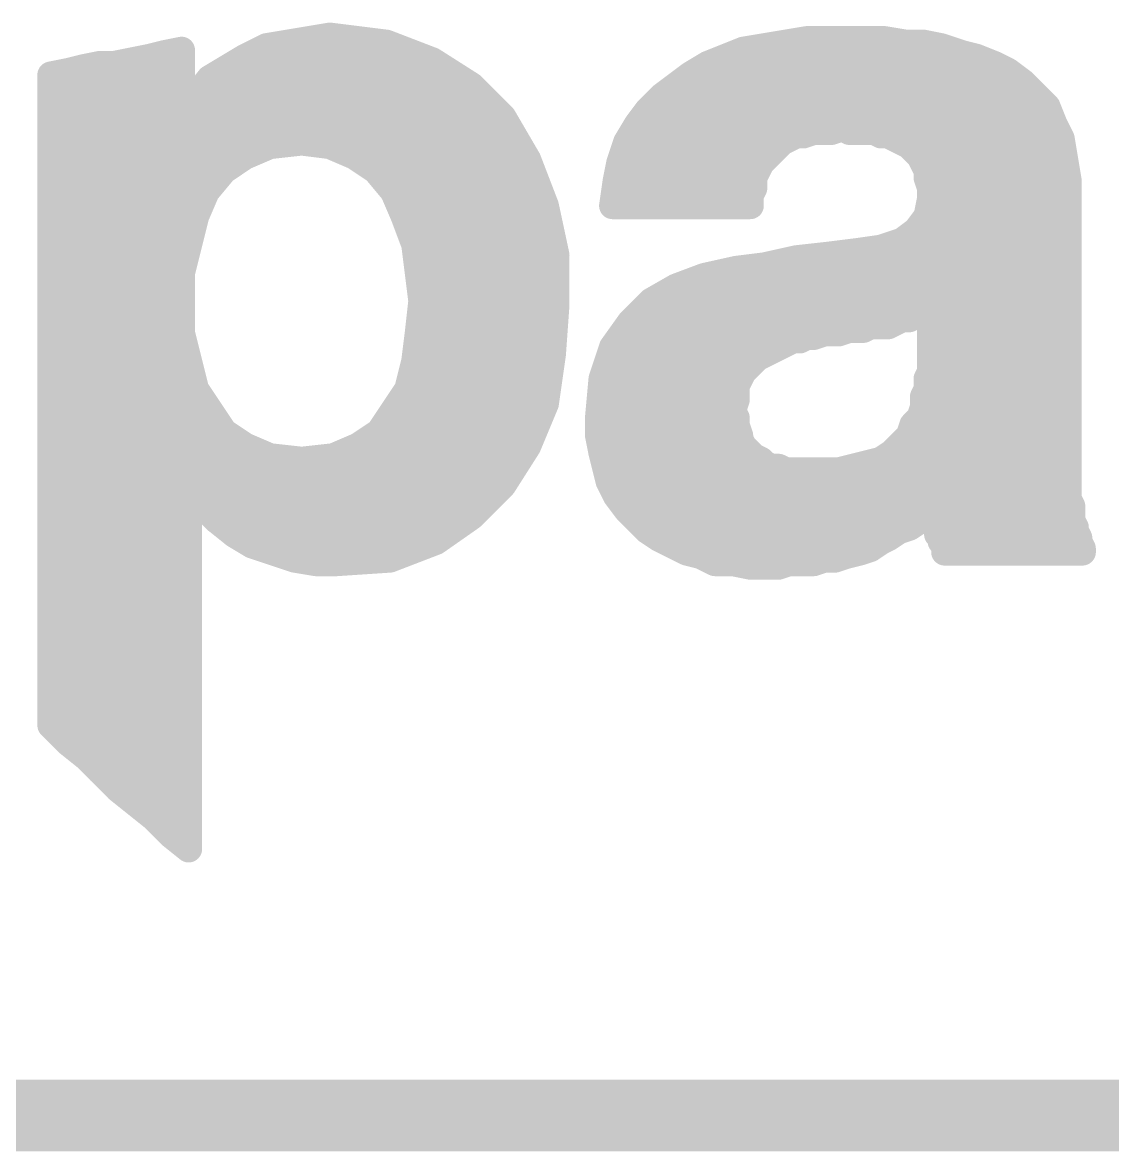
# Model space of a CAD drawing. Extents: x -38 to 69, y -31 to 38.
# Drawn here: x 6.462 to 9.547, y 20.726 to 23.92 of the extents above; entities that cross this region are included whole.
import ezdxf

# ---------------------------------------------------------------- set-up
doc = ezdxf.new("R2010")
doc.units = 0
doc.layers.add('20', color=53, linetype='CONTINUOUS')
doc.layers.add('21', color=41, linetype='CONTINUOUS')

msp = doc.modelspace()

# ---------------------------------------------------------------- linework, layer by layer
at = {"layer": '20', "const_width": 0.2032}
msp.add_lwpolyline([(1.905, 20.828), (18.415, 20.828)], dxfattribs=at)
at = {"layer": '21', "const_width": 0.0762}
for points in [[(7.092, 23.822), (7.152, 23.852)], [(7.152, 23.852), (7.212, 23.862)], [(7.212, 23.862), (7.272, 23.872)], [(7.272, 23.872), (7.332, 23.882)], [(7.332, 23.882), (7.492, 23.862)], [(7.492, 23.862), (7.622, 23.812)], [(8.502, 23.842), (8.562, 23.852)], [(8.562, 23.852), (8.622, 23.862)], [(8.622, 23.862), (8.682, 23.872)], [(8.682, 23.872), (8.902, 23.872)], [(8.902, 23.872), (8.962, 23.862)], [(8.962, 23.862), (9.012, 23.862)], [(9.012, 23.862), (9.062, 23.852)], [(9.062, 23.852), (9.122, 23.832)], [(6.772, 23.812), (6.822, 23.822)], [(6.822, 23.822), (6.862, 23.832)], [(6.862, 23.832), (6.912, 23.842)], [(6.912, 23.842), (6.912, 23.662)], [(7.042, 23.792), (7.092, 23.822)], [(7.1492, 23.8506), (7.5216, 23.8506)], [(8.402, 23.802), (8.452, 23.822)], [(8.452, 23.822), (8.502, 23.842)], [(8.5536, 23.8506), (9.0662, 23.8506)], [(9.122, 23.832), (9.162, 23.822)], [(9.162, 23.822), (9.212, 23.802)], [(6.592, 23.782), (6.632, 23.792)], [(6.632, 23.792), (6.682, 23.802)], [(6.682, 23.802), (6.722, 23.802)], [(6.722, 23.802), (6.772, 23.812)], [(6.992, 23.762), (7.042, 23.792)], [(7.622, 23.812), (7.732, 23.742)], [(8.352, 23.772), (8.402, 23.802)], [(9.212, 23.802), (9.252, 23.782)], [(6.542, 23.772), (6.592, 23.782)], [(6.542, 21.932), (6.542, 23.772)], [(6.554, 23.7744), (6.912, 23.7744)], [(6.952, 23.712), (6.992, 23.762)], [(7.0127, 23.7744), (7.6811, 23.7744)], [(8.312, 23.742), (8.352, 23.772)], [(8.356, 23.7744), (9.2621, 23.7744)], [(9.252, 23.782), (9.292, 23.752)], [(7.732, 23.742), (7.822, 23.652)], [(8.272, 23.712), (8.312, 23.742)], [(9.292, 23.752), (9.332, 23.712)], [(6.542, 23.6982), (6.912, 23.6982)], [(6.912, 23.662), (6.952, 23.712)], [(6.941, 23.6982), (7.7758, 23.6982)], [(8.232, 23.672), (8.272, 23.712)], [(8.2582, 23.6982), (9.3458, 23.6982)], [(9.332, 23.712), (9.362, 23.682)], [(8.202, 23.632), (8.232, 23.672)], [(9.362, 23.682), (9.382, 23.632)], [(7.822, 23.652), (7.892, 23.532)], [(8.172, 23.582), (8.202, 23.632)], [(9.382, 23.632), (9.402, 23.592)], [(6.542, 23.622), (7.8395, 23.622)], [(8.196, 23.622), (9.387, 23.622)], [(8.652, 23.602), (8.632, 23.592)], [(8.672, 23.602), (8.652, 23.602)], [(8.702, 23.612), (8.672, 23.602)], [(8.752, 23.612), (8.702, 23.612)], [(8.782, 23.622), (8.752, 23.612)], [(8.802, 23.612), (8.782, 23.622)], [(8.872, 23.612), (8.802, 23.612)], [(8.892, 23.602), (8.872, 23.612)], [(8.912, 23.602), (8.892, 23.602)], [(8.932, 23.592), (8.912, 23.602)], [(7.162, 23.572), (7.092, 23.542)], [(7.252, 23.582), (7.162, 23.572)], [(7.332, 23.572), (7.252, 23.582)], [(7.402, 23.542), (7.332, 23.572)], [(8.152, 23.522), (8.172, 23.582)], [(8.602, 23.572), (8.582, 23.552)], [(8.612, 23.582), (8.602, 23.572)], [(8.632, 23.592), (8.612, 23.582)], [(8.952, 23.582), (8.932, 23.592)], [(8.972, 23.572), (8.952, 23.582)], [(8.982, 23.562), (8.972, 23.572)], [(9.402, 23.592), (9.412, 23.532)], [(6.542, 23.5458), (7.1009, 23.5458)], [(7.092, 23.542), (7.032, 23.502)], [(7.3931, 23.5458), (7.884, 23.5458)], [(7.462, 23.502), (7.402, 23.542)], [(7.892, 23.532), (7.942, 23.402)], [(8.1599, 23.5458), (8.5758, 23.5458)], [(8.572, 23.542), (8.552, 23.522)], [(8.582, 23.552), (8.572, 23.542)], [(9.002, 23.542), (8.982, 23.562)], [(8.9982, 23.5458), (9.4097, 23.5458)], [(9.012, 23.522), (9.002, 23.542)], [(9.412, 23.532), (9.422, 23.472)], [(7.032, 23.502), (6.982, 23.442)], [(7.512, 23.442), (7.462, 23.502)], [(8.142, 23.472), (8.152, 23.522)], [(8.542, 23.502), (8.532, 23.482)], [(8.552, 23.522), (8.542, 23.502)], [(9.022, 23.502), (9.012, 23.522)], [(9.022, 23.482), (9.022, 23.502)], [(6.542, 23.4696), (7.005, 23.4696)], [(7.489, 23.4696), (7.916, 23.4696)], [(8.132, 23.402), (8.142, 23.472)], [(8.1417, 23.4696), (8.532, 23.4696)], [(8.532, 23.482), (8.532, 23.452)], [(9.032, 23.452), (9.022, 23.482)], [(9.0261, 23.4696), (9.422, 23.4696)], [(9.422, 23.472), (9.422, 22.572)], [(6.982, 23.442), (6.952, 23.372)], [(7.542, 23.372), (7.512, 23.442)], [(8.532, 23.452), (8.522, 23.432)], [(9.032, 23.422), (9.032, 23.452)], [(8.522, 23.432), (8.522, 23.402)], [(9.022, 23.372), (9.032, 23.422)], [(6.542, 23.3934), (6.9612, 23.3934)], [(6.952, 23.372), (6.932, 23.292)], [(7.5328, 23.3934), (7.9438, 23.3934)], [(7.572, 23.292), (7.542, 23.372)], [(7.942, 23.402), (7.972, 23.262)], [(8.522, 23.402), (8.132, 23.402)], [(8.992, 23.332), (9.022, 23.372)], [(9.0263, 23.3934), (9.422, 23.3934)], [(6.542, 23.3172), (6.9383, 23.3172)], [(7.5626, 23.3172), (7.9602, 23.3172)], [(8.952, 23.302), (8.992, 23.332)], [(8.9723, 23.3172), (9.422, 23.3172)], [(6.932, 23.292), (6.912, 23.212)], [(7.582, 23.212), (7.572, 23.292)], [(8.822, 23.272), (8.892, 23.282)], [(8.892, 23.282), (8.952, 23.302)], [(7.972, 23.262), (7.972, 23.122)], [(8.562, 23.232), (8.652, 23.252)], [(8.652, 23.252), (8.742, 23.262)], [(8.742, 23.262), (8.822, 23.272)], [(8.822, 23.272), (8.862, 23.062)], [(8.862, 23.062), (8.822, 23.272)], [(6.542, 23.241), (6.9192, 23.241)], [(7.5784, 23.241), (7.972, 23.241)], [(8.392, 23.202), (8.482, 23.222)], [(8.482, 23.222), (8.562, 23.232)], [(8.642, 23.022), (8.562, 23.232)], [(8.562, 23.232), (8.642, 23.022)], [(8.6025, 23.241), (8.8279, 23.241)], [(8.8279, 23.241), (9.422, 23.241)], [(6.912, 23.212), (6.912, 23.042)], [(7.592, 23.132), (7.582, 23.212)], [(8.312, 23.172), (8.392, 23.202)], [(6.542, 23.1648), (6.912, 23.1648)], [(7.5879, 23.1648), (7.972, 23.1648)], [(8.242, 23.132), (8.312, 23.172)], [(8.2994, 23.1648), (8.5876, 23.1648)], [(8.5876, 23.1648), (8.8424, 23.1648)], [(8.8424, 23.1648), (9.422, 23.1648)], [(7.582, 23.042), (7.592, 23.132)], [(7.592, 23.132), (7.972, 23.122)], [(7.972, 23.122), (7.592, 23.132)], [(7.972, 23.122), (7.962, 22.982)], [(8.182, 23.072), (8.242, 23.132)], [(9.032, 23.122), (9.012, 23.112)], [(9.032, 22.932), (9.032, 23.122)], [(6.542, 23.0886), (6.912, 23.0886)], [(7.5872, 23.0886), (7.9696, 23.0886)], [(8.1986, 23.0886), (8.6166, 23.0886)], [(8.6166, 23.0886), (8.8569, 23.0886)], [(8.8569, 23.0886), (8.9786, 23.0886)], [(8.982, 23.092), (8.972, 23.082)], [(9.002, 23.102), (8.982, 23.092)], [(9.012, 23.112), (9.002, 23.102)], [(9.032, 23.0886), (9.422, 23.0886)], [(8.132, 23.002), (8.182, 23.072)], [(8.862, 23.062), (8.842, 23.052)], [(8.912, 23.062), (8.862, 23.062)], [(8.932, 23.072), (8.912, 23.062)], [(8.952, 23.082), (8.932, 23.072)], [(8.972, 23.082), (8.952, 23.082)], [(6.912, 23.042), (6.932, 22.962)], [(7.572, 22.962), (7.582, 23.042)], [(8.642, 23.022), (8.622, 23.012)], [(8.662, 23.022), (8.642, 23.022)], [(8.682, 23.032), (8.662, 23.022)], [(8.702, 23.032), (8.682, 23.032)], [(8.732, 23.042), (8.702, 23.032)], [(8.772, 23.042), (8.732, 23.042)], [(8.802, 23.052), (8.772, 23.042)], [(8.842, 23.052), (8.802, 23.052)], [(6.542, 23.0124), (6.9194, 23.0124)], [(7.5783, 23.0124), (7.9642, 23.0124)], [(8.102, 22.912), (8.132, 23.002)], [(8.1394, 23.0124), (8.6228, 23.0124)], [(8.582, 22.992), (8.562, 22.982)], [(8.602, 23.002), (8.582, 22.992)], [(8.622, 23.012), (8.602, 23.002)], [(9.032, 23.0124), (9.422, 23.0124)], [(6.932, 22.962), (6.952, 22.882)], [(7.552, 22.882), (7.572, 22.962)], [(7.962, 22.982), (7.942, 22.842)], [(8.532, 22.962), (8.522, 22.952)], [(8.542, 22.972), (8.532, 22.962)], [(8.562, 22.982), (8.542, 22.972)], [(6.542, 22.9362), (6.9385, 22.9362)], [(7.5655, 22.9362), (7.9555, 22.9362)], [(8.1101, 22.9362), (8.5062, 22.9362)], [(8.502, 22.932), (8.492, 22.912)], [(8.522, 22.952), (8.502, 22.932)], [(9.022, 22.912), (9.032, 22.932)], [(9.032, 22.9362), (9.422, 22.9362)], [(8.092, 22.802), (8.102, 22.912)], [(8.492, 22.912), (8.482, 22.892)], [(9.022, 22.882), (9.022, 22.912)], [(6.952, 22.882), (6.992, 22.822)], [(7.512, 22.822), (7.552, 22.882)], [(7.892, 22.722), (7.552, 22.882)], [(7.552, 22.882), (7.892, 22.722)], [(8.482, 22.892), (8.482, 22.852)], [(9.012, 22.862), (9.022, 22.882)], [(9.012, 22.832), (9.012, 22.862)], [(6.542, 22.86), (6.9667, 22.86)], [(7.5373, 22.86), (7.5988, 22.86)], [(7.5988, 22.86), (7.9446, 22.86)], [(7.942, 22.842), (7.892, 22.722)], [(8.0973, 22.86), (8.482, 22.86)], [(8.482, 22.852), (8.472, 22.822)], [(9.002, 22.802), (9.012, 22.832)], [(9.012, 22.86), (9.422, 22.86)], [(6.992, 22.822), (7.032, 22.762)], [(7.472, 22.762), (7.512, 22.822)], [(8.092, 22.752), (8.092, 22.802)], [(8.472, 22.822), (8.482, 22.802)], [(8.482, 22.802), (8.482, 22.782)], [(8.982, 22.782), (9.002, 22.802)], [(6.542, 22.7838), (7.0175, 22.7838)], [(7.4865, 22.7838), (7.7607, 22.7838)], [(7.7607, 22.7838), (7.9178, 22.7838)], [(8.092, 22.7838), (8.482, 22.7838)], [(8.482, 22.782), (8.492, 22.752)], [(8.972, 22.752), (8.982, 22.782)], [(8.9838, 22.7838), (9.422, 22.7838)], [(7.032, 22.762), (7.092, 22.722)], [(7.412, 22.722), (7.472, 22.762)], [(8.102, 22.702), (8.092, 22.752)], [(8.492, 22.752), (8.492, 22.742)], [(8.492, 22.742), (8.502, 22.722)], [(8.952, 22.732), (8.972, 22.752)], [(6.542, 22.7076), (7.1256, 22.7076)], [(7.092, 22.722), (7.162, 22.692)], [(7.342, 22.692), (7.412, 22.722)], [(7.3784, 22.7076), (7.8828, 22.7076)], [(7.892, 22.722), (7.822, 22.612)], [(8.1009, 22.7076), (8.5164, 22.7076)], [(8.112, 22.662), (8.102, 22.702)], [(8.502, 22.722), (8.522, 22.702)], [(8.522, 22.702), (8.532, 22.692)], [(8.892, 22.682), (8.922, 22.702)], [(8.922, 22.702), (8.952, 22.732)], [(8.9276, 22.7076), (9.422, 22.7076)], [(7.162, 22.692), (7.252, 22.682)], [(7.252, 22.682), (7.342, 22.692)], [(8.532, 22.692), (8.552, 22.682)], [(8.552, 22.682), (8.562, 22.672)], [(8.562, 22.672), (8.582, 22.662)], [(8.812, 22.662), (8.852, 22.672)], [(8.852, 22.672), (8.892, 22.682)], [(8.122, 22.622), (8.112, 22.662)], [(8.582, 22.662), (8.602, 22.662)], [(8.602, 22.662), (8.622, 22.652)], [(8.622, 22.652), (8.772, 22.652)], [(8.772, 22.652), (8.812, 22.662)], [(6.542, 22.6314), (7.8343, 22.6314)], [(7.822, 22.612), (7.732, 22.522)], [(8.1197, 22.6314), (9.422, 22.6314)], [(8.142, 22.582), (8.122, 22.622)], [(6.972, 22.552), (6.932, 22.602)], [(6.932, 22.602), (6.932, 21.582)], [(8.172, 22.542), (8.142, 22.582)], [(6.542, 22.5552), (6.932, 22.5552)], [(6.9694, 22.5552), (7.7652, 22.5552)], [(7.012, 22.512), (6.972, 22.552)], [(8.1621, 22.5552), (9.0352, 22.5552)], [(8.202, 22.512), (8.172, 22.542)], [(9.022, 22.542), (9.002, 22.512)], [(9.042, 22.562), (9.022, 22.542)], [(9.042, 22.542), (9.042, 22.562)], [(9.042, 22.5552), (9.4304, 22.5552)], [(9.052, 22.532), (9.042, 22.542)], [(9.422, 22.572), (9.432, 22.552)], [(9.432, 22.552), (9.432, 22.512)], [(7.062, 22.472), (7.012, 22.512)], [(7.732, 22.522), (7.632, 22.452)], [(8.232, 22.482), (8.202, 22.512)], [(9.002, 22.512), (8.972, 22.492)], [(9.052, 22.472), (9.052, 22.532)], [(9.432, 22.512), (9.442, 22.492)], [(6.542, 22.479), (6.932, 22.479)], [(7.0533, 22.479), (7.6706, 22.479)], [(8.262, 22.462), (8.232, 22.482)], [(8.2365, 22.479), (8.9375, 22.479)], [(8.942, 22.482), (8.912, 22.462)], [(8.972, 22.492), (8.942, 22.482)], [(9.052, 22.479), (9.4435, 22.479)], [(9.442, 22.492), (9.442, 22.482)], [(9.442, 22.482), (9.452, 22.462)], [(7.112, 22.442), (7.062, 22.472)], [(7.632, 22.452), (7.502, 22.402)], [(8.302, 22.442), (8.262, 22.462)], [(8.892, 22.452), (8.862, 22.432)], [(8.912, 22.462), (8.892, 22.452)], [(9.062, 22.462), (9.052, 22.472)], [(9.062, 22.452), (9.062, 22.462)], [(9.072, 22.442), (9.062, 22.452)], [(9.452, 22.462), (9.452, 22.452)], [(9.452, 22.452), (9.462, 22.432)], [(7.172, 22.422), (7.112, 22.442)], [(7.232, 22.402), (7.172, 22.422)], [(8.342, 22.422), (8.302, 22.442)], [(8.382, 22.412), (8.342, 22.422)], [(8.832, 22.422), (8.792, 22.412)], [(8.862, 22.432), (8.832, 22.422)], [(9.072, 22.422), (9.072, 22.442)], [(9.462, 22.422), (9.072, 22.422)], [(9.462, 22.432), (9.462, 22.422)], [(6.542, 22.4028), (6.932, 22.4028)], [(7.2296, 22.4028), (7.5041, 22.4028)], [(7.292, 22.392), (7.232, 22.402)], [(7.352, 22.392), (7.292, 22.392)], [(7.502, 22.402), (7.352, 22.392)], [(8.422, 22.392), (8.382, 22.412)], [(8.4004, 22.4028), (8.7644, 22.4028)], [(8.472, 22.392), (8.422, 22.392)], [(8.522, 22.382), (8.472, 22.392)], [(8.602, 22.382), (8.522, 22.382)], [(8.632, 22.392), (8.602, 22.382)], [(8.702, 22.392), (8.632, 22.392)], [(8.732, 22.402), (8.702, 22.392)], [(8.762, 22.402), (8.732, 22.402)], [(8.792, 22.412), (8.762, 22.402)], [(6.542, 22.3266), (6.932, 22.3266)], [(6.542, 22.2504), (6.932, 22.2504)], [(6.542, 22.1742), (6.932, 22.1742)], [(6.542, 22.098), (6.932, 22.098)], [(6.542, 22.0218), (6.932, 22.0218)], [(6.542, 21.9456), (6.932, 21.9456)], [(6.592, 21.882), (6.542, 21.932)], [(6.642, 21.842), (6.592, 21.882)], [(6.6078, 21.8694), (6.932, 21.8694)], [(6.682, 21.802), (6.642, 21.842)], [(6.732, 21.752), (6.682, 21.802)], [(6.6908, 21.7932), (6.932, 21.7932)], [(6.782, 21.712), (6.732, 21.752)], [(6.7758, 21.717), (6.932, 21.717)], [(6.832, 21.672), (6.782, 21.712)], [(6.882, 21.622), (6.832, 21.672)], [(6.8632, 21.6408), (6.932, 21.6408)], [(6.932, 21.582), (6.882, 21.622)]]:
    msp.add_lwpolyline(points, dxfattribs=at)
at = {"layer": '21', "const_width": 0.0381}
for points in [[(7.1489, 23.8708, 1), (7.1551, 23.8332)], [(7.1605, 23.835, 1), (7.1435, 23.869)], [(7.2089, 23.8808, 1), (7.2151, 23.8432)], [(7.2151, 23.8432, 1), (7.2089, 23.8808)], [(7.2689, 23.8908, 1), (7.2751, 23.8532)], [(7.2751, 23.8532, 1), (7.2689, 23.8908)], [(7.3344, 23.9009, 1), (7.3296, 23.8631)], [(7.3351, 23.8632, 1), (7.3289, 23.9008)], [(7.4988, 23.8798, 1), (7.4852, 23.8442)], [(7.4896, 23.8431, 1), (7.4944, 23.8809)], [(8.5589, 23.8708, 1), (8.5651, 23.8332)], [(8.5651, 23.8332, 1), (8.5589, 23.8708)], [(8.6189, 23.8808, 1), (8.6251, 23.8432)], [(8.6251, 23.8432, 1), (8.6189, 23.8808)], [(8.682, 23.891, 1), (8.682, 23.8529)], [(8.6851, 23.8532, 1), (8.6789, 23.8908)], [(8.9051, 23.8908, 1), (8.8989, 23.8532)], [(8.902, 23.8529, 1), (8.902, 23.891)], [(8.962, 23.8811, 1), (8.962, 23.843)], [(8.9589, 23.8432, 1), (8.9651, 23.8808)], [(9.0157, 23.8807, 1), (9.0083, 23.8433)], [(9.012, 23.843, 1), (9.012, 23.8811)], [(9.068, 23.8701, 1), (9.056, 23.8339)], [(9.0583, 23.8333, 1), (9.0657, 23.8707)], [(6.8174, 23.8405, 1), (6.8266, 23.8035)], [(6.8257, 23.8033, 1), (6.8183, 23.8407)], [(6.8583, 23.8507, 1), (6.8657, 23.8133)], [(6.8666, 23.8135, 1), (6.8574, 23.8505)], [(6.931, 23.842, 1), (6.8929, 23.842)], [(6.9157, 23.8233, 1), (6.9083, 23.8607)], [(7.0835, 23.839, 1), (7.1005, 23.805)], [(7.1018, 23.8057, 1), (7.0822, 23.8383)], [(7.1492, 23.8697, 1), (7.1492, 23.8316)], [(7.5216, 23.8316, 1), (7.5216, 23.8697)], [(8.4449, 23.8397, 1), (8.4591, 23.8043)], [(8.4591, 23.8043, 1), (8.4449, 23.8397)], [(8.4989, 23.8608, 1), (8.5051, 23.8232)], [(8.5091, 23.8243, 1), (8.4949, 23.8597)], [(8.5536, 23.8697, 1), (8.5536, 23.8316)], [(9.0662, 23.8316, 1), (9.0662, 23.8697)], [(9.1266, 23.8505, 1), (9.1174, 23.8135)], [(9.116, 23.8139, 1), (9.128, 23.8501)], [(9.1691, 23.8397, 1), (9.1549, 23.8043)], [(9.1574, 23.8035, 1), (9.1666, 23.8405)], [(6.6283, 23.8107, 1), (6.6357, 23.7733)], [(6.6366, 23.7735, 1), (6.6274, 23.8105)], [(6.682, 23.821, 1), (6.682, 23.7829)], [(6.6857, 23.7833, 1), (6.6783, 23.8207)], [(6.7183, 23.8207, 1), (6.7257, 23.7833)], [(6.722, 23.7829, 1), (6.722, 23.821)], [(6.7683, 23.8307, 1), (6.7757, 23.7933)], [(6.7757, 23.7933, 1), (6.7683, 23.8307)], [(7.0322, 23.8083, 1), (7.0518, 23.7757)], [(7.0518, 23.7757, 1), (7.0322, 23.8083)], [(7.6322, 23.8281, 1), (7.6118, 23.7959)], [(7.6152, 23.7942, 1), (7.6288, 23.8298)], [(8.3949, 23.8197, 1), (8.4091, 23.7843)], [(8.4118, 23.7857, 1), (8.3922, 23.8183)], [(9.2205, 23.819, 1), (9.2035, 23.785)], [(9.2049, 23.7843, 1), (9.2191, 23.8197)], [(6.5611, 23.772, 1), (6.523, 23.772)], [(6.5383, 23.7907, 1), (6.5457, 23.7533)], [(6.554, 23.7934, 1), (6.554, 23.7553)], [(6.5874, 23.8005, 1), (6.5966, 23.7635)], [(6.5957, 23.7633, 1), (6.5883, 23.8007)], [(6.912, 23.7553, 1), (6.912, 23.7934)], [(6.9822, 23.7783, 1), (7.0018, 23.7457)], [(7.0069, 23.7501, 1), (6.9771, 23.7739)], [(7.0127, 23.7934, 1), (7.0127, 23.7553)], [(7.6811, 23.7553, 1), (7.6811, 23.7934)], [(8.3422, 23.7883, 1), (8.3618, 23.7557)], [(8.356, 23.7934, 1), (8.356, 23.7553)], [(8.3634, 23.7568, 1), (8.3406, 23.7872)], [(9.2634, 23.7972, 1), (9.2406, 23.7668)], [(9.2435, 23.765, 1), (9.2605, 23.799)], [(9.2621, 23.7553, 1), (9.2621, 23.7934)], [(7.7455, 23.7555, 1), (7.7185, 23.7285)], [(7.7218, 23.7259, 1), (7.7422, 23.7581)], [(8.3006, 23.7572, 1), (8.3234, 23.7268)], [(8.3234, 23.7268, 1), (8.3006, 23.7572)], [(9.3055, 23.7655, 1), (9.2785, 23.7385)], [(9.2806, 23.7368, 1), (9.3034, 23.7672)], [(6.542, 23.7172, 1), (6.542, 23.6791)], [(6.912, 23.6791, 1), (6.912, 23.7172)], [(6.941, 23.7172, 1), (6.941, 23.6791)], [(6.9371, 23.7239, 1), (6.9669, 23.7001)], [(6.9669, 23.7001, 1), (6.9371, 23.7239)], [(7.7758, 23.6791, 1), (7.7758, 23.7172)], [(8.2582, 23.7172, 1), (8.2582, 23.6791)], [(8.2606, 23.7272, 1), (8.2834, 23.6968)], [(8.2855, 23.6985, 1), (8.2585, 23.7255)], [(9.3455, 23.7255, 1), (9.3185, 23.6985)], [(9.3185, 23.6985, 1), (9.3455, 23.7255)], [(9.3458, 23.6791, 1), (9.3458, 23.7172)], [(8.2185, 23.6855, 1), (8.2455, 23.6585)], [(8.2472, 23.6606, 1), (8.2168, 23.6834)], [(9.3797, 23.6891, 1), (9.3443, 23.6749)], [(9.3485, 23.6685, 1), (9.3755, 23.6955)], [(6.8971, 23.6739, 1), (6.9269, 23.6501)], [(6.8929, 23.662, 1), (6.931, 23.662)], [(7.8385, 23.6616, 1), (7.8055, 23.6424)], [(7.8085, 23.6385, 1), (7.8355, 23.6655)], [(8.2183, 23.6222, 1), (8.1857, 23.6418)], [(9.399, 23.6405, 1), (9.365, 23.6235)], [(6.542, 23.641, 1), (6.542, 23.6029)], [(7.8395, 23.6029, 1), (7.8395, 23.641)], [(8.196, 23.641, 1), (8.196, 23.6029)], [(8.1868, 23.6434, 1), (8.2172, 23.6206)], [(8.652, 23.6211, 1), (8.652, 23.583)], [(8.6605, 23.585, 1), (8.6435, 23.619)], [(8.666, 23.6201, 1), (8.678, 23.5839)], [(8.672, 23.583, 1), (8.672, 23.6211)], [(8.702, 23.6311, 1), (8.702, 23.593)], [(8.708, 23.5939, 1), (8.696, 23.6301)], [(8.746, 23.6301, 1), (8.758, 23.5939)], [(8.752, 23.593, 1), (8.752, 23.6311)], [(8.7905, 23.639, 1), (8.7735, 23.605)], [(8.788, 23.6039, 1), (8.776, 23.6401)], [(8.802, 23.6311, 1), (8.802, 23.593)], [(8.7935, 23.595, 1), (8.8105, 23.629)], [(8.8805, 23.629, 1), (8.8635, 23.595)], [(8.872, 23.593, 1), (8.872, 23.6311)], [(8.892, 23.6211, 1), (8.892, 23.583)], [(8.8835, 23.585, 1), (8.9005, 23.619)], [(8.9205, 23.619, 1), (8.9035, 23.585)], [(8.912, 23.583, 1), (8.912, 23.6211)], [(9.3643, 23.6249, 1), (9.3997, 23.6391)], [(9.387, 23.6029, 1), (9.387, 23.641)], [(7.1599, 23.5909, 1), (7.1641, 23.5531)], [(7.1695, 23.5545, 1), (7.1545, 23.5895)], [(7.2544, 23.6009, 1), (7.2496, 23.5631)], [(7.2541, 23.5631, 1), (7.2499, 23.6009)], [(7.3395, 23.5895, 1), (7.3245, 23.5545)], [(7.3296, 23.5531, 1), (7.3344, 23.5909)], [(8.1557, 23.5918, 1), (8.1883, 23.5722)], [(8.1901, 23.576, 1), (8.1539, 23.588)], [(8.5885, 23.5855, 1), (8.6155, 23.5585)], [(8.6155, 23.5585, 1), (8.5885, 23.5855)], [(8.6035, 23.599, 1), (8.6205, 23.565)], [(8.6255, 23.5685, 1), (8.5985, 23.5955)], [(8.6235, 23.609, 1), (8.6405, 23.575)], [(8.6405, 23.575, 1), (8.6235, 23.609)], [(8.9405, 23.609, 1), (8.9235, 23.575)], [(8.9235, 23.575, 1), (8.9405, 23.609)], [(8.9605, 23.599, 1), (8.9435, 23.565)], [(8.9435, 23.565, 1), (8.9605, 23.599)], [(8.9855, 23.5855, 1), (8.9585, 23.5585)], [(8.9635, 23.555, 1), (8.9805, 23.589)], [(9.4208, 23.5951, 1), (9.3832, 23.5889)], [(9.385, 23.5835, 1), (9.419, 23.6005)], [(6.542, 23.5648, 1), (6.542, 23.5267)], [(7.0845, 23.5595, 1), (7.0995, 23.5245)], [(7.1026, 23.5261, 1), (7.0814, 23.5579)], [(7.1009, 23.5267, 1), (7.1009, 23.5648)], [(7.3931, 23.5648, 1), (7.3931, 23.5267)], [(7.4126, 23.5579, 1), (7.3914, 23.5261)], [(7.3945, 23.5245, 1), (7.4095, 23.5595)], [(7.9098, 23.5388, 1), (7.8742, 23.5252)], [(7.884, 23.5267, 1), (7.884, 23.5648)], [(8.1599, 23.5648, 1), (8.1599, 23.5267)], [(8.5585, 23.5555, 1), (8.5855, 23.5285)], [(8.5855, 23.5285, 1), (8.5585, 23.5555)], [(8.5685, 23.5655, 1), (8.5955, 23.5385)], [(8.5955, 23.5385, 1), (8.5685, 23.5655)], [(8.5758, 23.5267, 1), (8.5758, 23.5648)], [(8.9955, 23.5755, 1), (8.9685, 23.5485)], [(8.9685, 23.5485, 1), (8.9955, 23.5755)], [(8.9982, 23.5648, 1), (8.9982, 23.5267)], [(9.019, 23.5505, 1), (8.985, 23.5335)], [(8.9885, 23.5285, 1), (9.0155, 23.5555)], [(9.4308, 23.5351, 1), (9.3932, 23.5289)], [(9.4097, 23.5267, 1), (9.4097, 23.5648)], [(7.0466, 23.4898, 1), (7.0174, 23.5142)], [(7.4766, 23.5142, 1), (7.4474, 23.4898)], [(7.8755, 23.5224, 1), (7.9085, 23.5416)], [(8.1339, 23.528, 1), (8.1701, 23.516)], [(8.1707, 23.5183, 1), (8.1333, 23.5257)], [(8.559, 23.4935, 1), (8.525, 23.5105)], [(8.5385, 23.5355, 1), (8.5655, 23.5085)], [(8.569, 23.5135, 1), (8.535, 23.5305)], [(9.029, 23.5305, 1), (8.995, 23.5135)], [(8.995, 23.5135, 1), (9.029, 23.5305)], [(9.0411, 23.502, 1), (9.003, 23.502)], [(9.3932, 23.5289, 1), (9.4308, 23.5351)], [(6.542, 23.4886, 1), (6.542, 23.4505)], [(7.005, 23.4505, 1), (7.005, 23.4886)], [(7.0214, 23.5179, 1), (7.0426, 23.4861)], [(7.4514, 23.4861, 1), (7.4726, 23.5179)], [(7.489, 23.4886, 1), (7.489, 23.4505)], [(7.916, 23.4505, 1), (7.916, 23.4886)], [(8.1417, 23.4886, 1), (8.1417, 23.4505)], [(8.1609, 23.4693, 1), (8.1231, 23.4747)], [(8.5511, 23.482, 1), (8.513, 23.482)], [(8.515, 23.4905, 1), (8.549, 23.4735)], [(8.525, 23.5105, 1), (8.559, 23.4935)], [(8.532, 23.4505, 1), (8.532, 23.4886)], [(9.0401, 23.488, 1), (9.0039, 23.476)], [(9.005, 23.4935, 1), (9.039, 23.5105)], [(9.0261, 23.4886, 1), (9.0261, 23.4505)], [(9.4411, 23.472, 1), (9.403, 23.472)], [(9.422, 23.4505, 1), (9.422, 23.4886)], [(6.9995, 23.4345, 1), (6.9645, 23.4495)], [(7.5295, 23.4495, 1), (7.4945, 23.4345)], [(8.1233, 23.4757, 1), (8.1607, 23.4683)], [(8.549, 23.4435, 1), (8.515, 23.4605)], [(9.003, 23.482, 1), (9.0411, 23.482)], [(9.0511, 23.452, 1), (9.013, 23.452)], [(9.0139, 23.446, 1), (9.0501, 23.458)], [(9.4032, 23.4689, 1), (9.4408, 23.4751)], [(6.9674, 23.4542, 1), (6.9966, 23.4298)], [(7.4974, 23.4298, 1), (7.5266, 23.4542)], [(8.505, 23.4405, 1), (8.539, 23.4235)], [(8.5411, 23.432, 1), (8.503, 23.432)], [(8.513, 23.452, 1), (8.5511, 23.452)], [(9.0507, 23.4183, 1), (9.0133, 23.4257)], [(6.542, 23.4124, 1), (6.542, 23.3743)], [(6.9705, 23.3674, 1), (6.9335, 23.3766)], [(6.9612, 23.3743, 1), (6.9612, 23.4124)], [(7.5328, 23.4124, 1), (7.5328, 23.3743)], [(7.5598, 23.3787, 1), (7.5242, 23.3653)], [(7.9606, 23.406, 1), (7.9234, 23.398)], [(7.9242, 23.3952, 1), (7.9598, 23.4088)], [(7.9438, 23.3743, 1), (7.9438, 23.4124)], [(8.132, 23.4211, 1), (8.132, 23.383)], [(8.1131, 23.4047, 1), (8.1509, 23.3993)], [(8.503, 23.402, 1), (8.5411, 23.402)], [(8.522, 23.383, 1), (8.522, 23.4211)], [(9.0372, 23.3606, 1), (9.0068, 23.3834)], [(9.0263, 23.4124, 1), (9.0263, 23.3743)], [(9.013, 23.422, 1), (9.0511, 23.422)], [(9.422, 23.3743, 1), (9.422, 23.4124)], [(6.9345, 23.3795, 1), (6.9695, 23.3645)], [(7.5245, 23.3645, 1), (7.5595, 23.3795)], [(9.0033, 23.3757, 1), (9.0407, 23.3683)], [(6.542, 23.3362, 1), (6.542, 23.2981)], [(6.9383, 23.2981, 1), (6.9383, 23.3362)], [(7.5626, 23.3362, 1), (7.5626, 23.2981)], [(7.9602, 23.2981, 1), (7.9602, 23.3362)], [(8.9723, 23.3362, 1), (8.9723, 23.2981)], [(8.9768, 23.3434, 1), (9.0072, 23.3206)], [(9.0034, 23.3168, 1), (8.9806, 23.3472)], [(9.422, 23.2981, 1), (9.422, 23.3362)], [(6.9135, 23.2966, 1), (6.9505, 23.2874)], [(6.9505, 23.2874, 1), (6.9135, 23.2966)], [(7.5909, 23.2944, 1), (7.5531, 23.2896)], [(7.5542, 23.2853, 1), (7.5898, 23.2987)], [(8.886, 23.3001, 1), (8.898, 23.2639)], [(8.8947, 23.2631, 1), (8.8893, 23.3009)], [(8.9406, 23.3172, 1), (8.9634, 23.2868)], [(8.958, 23.2839, 1), (8.946, 23.3201)], [(7.9911, 23.262, 1), (7.953, 23.262)], [(7.9534, 23.258, 1), (7.9906, 23.266)], [(8.6499, 23.2709, 1), (8.6541, 23.2331)], [(8.6561, 23.2334, 1), (8.6479, 23.2706)], [(8.7396, 23.2809, 1), (8.7444, 23.2431)], [(8.7441, 23.2431, 1), (8.7399, 23.2809)], [(8.8407, 23.2756, 1), (8.8033, 23.2684)], [(8.8407, 23.2756, 1), (8.8033, 23.2684)], [(8.8193, 23.2909, 1), (8.8247, 23.2531)], [(8.8244, 23.2531, 1), (8.8196, 23.2909)], [(6.542, 23.26, 1), (6.542, 23.2219)], [(6.9192, 23.2219, 1), (6.9192, 23.26)], [(7.5784, 23.26, 1), (7.5784, 23.2219)], [(7.972, 23.2219, 1), (7.972, 23.26)], [(8.4796, 23.2409, 1), (8.4844, 23.2031)], [(8.4861, 23.2034, 1), (8.4779, 23.2406)], [(8.5798, 23.2388, 1), (8.5442, 23.2252)], [(8.5798, 23.2388, 1), (8.5442, 23.2252)], [(8.5579, 23.2506, 1), (8.5661, 23.2134)], [(8.5644, 23.2131, 1), (8.5596, 23.2509)], [(8.6025, 23.26, 1), (8.6025, 23.2219)], [(8.8279, 23.26, 1), (8.8279, 23.2219)], [(8.8279, 23.2219, 1), (8.8279, 23.26)], [(9.422, 23.2219, 1), (9.422, 23.26)], [(6.931, 23.212, 1), (6.8929, 23.212)], [(6.8935, 23.2166, 1), (6.9305, 23.2074)], [(7.6009, 23.2144, 1), (7.5631, 23.2096)], [(7.5631, 23.2096, 1), (7.6009, 23.2144)], [(8.3879, 23.2206, 1), (8.3961, 23.1834)], [(8.3987, 23.1842, 1), (8.3853, 23.2198)], [(6.542, 23.1838, 1), (6.542, 23.1457)], [(6.912, 23.1457, 1), (6.912, 23.1838)], [(7.5879, 23.1838, 1), (7.5879, 23.1457)], [(7.972, 23.1457, 1), (7.972, 23.1838)], [(8.2994, 23.1838, 1), (8.2994, 23.1457)], [(8.3053, 23.1898, 1), (8.3187, 23.1542)], [(8.3215, 23.1555, 1), (8.3025, 23.1885)], [(8.5876, 23.1838, 1), (8.5876, 23.1457)], [(8.5876, 23.1457, 1), (8.5876, 23.1838)], [(8.8424, 23.1838, 1), (8.8424, 23.1457)], [(8.8424, 23.1457, 1), (8.8424, 23.1838)], [(9.422, 23.1457, 1), (9.422, 23.1838)], [(7.5925, 23.151, 1), (7.5915, 23.113)], [(7.5925, 23.151, 1), (7.5915, 23.113)], [(7.6109, 23.1299, 1), (7.5731, 23.1341)], [(7.991, 23.1206, 1), (7.953, 23.1234)], [(7.9715, 23.103, 1), (7.9725, 23.141)], [(7.9715, 23.103, 1), (7.9725, 23.141)], [(8.2325, 23.1485, 1), (8.2515, 23.1155)], [(8.2555, 23.1185, 1), (8.2285, 23.1455)], [(9.0511, 23.122, 1), (9.013, 23.122)], [(9.0405, 23.105, 1), (9.0235, 23.139)], [(6.542, 23.1076, 1), (6.542, 23.0695)], [(6.912, 23.0695, 1), (6.912, 23.1076)], [(7.5872, 23.1076, 1), (7.5872, 23.0695)], [(7.5731, 23.1296, 1), (7.6109, 23.1344)], [(7.953, 23.122, 1), (7.9911, 23.122)], [(7.9696, 23.0695, 1), (7.9696, 23.1076)], [(8.1986, 23.1076, 1), (8.1986, 23.0695)], [(8.6166, 23.1076, 1), (8.6166, 23.0695)], [(8.6166, 23.0695, 1), (8.6166, 23.1076)], [(8.8569, 23.1076, 1), (8.8569, 23.0695)], [(8.8569, 23.0695, 1), (8.8569, 23.1076)], [(8.9735, 23.109, 1), (8.9905, 23.075)], [(8.9955, 23.0785, 1), (8.9685, 23.1055)], [(8.9786, 23.0695, 1), (8.9786, 23.1076)], [(8.9885, 23.1155, 1), (9.0155, 23.0885)], [(9.0035, 23.129, 1), (9.0205, 23.095)], [(9.0105, 23.085, 1), (8.9935, 23.119)], [(9.0255, 23.0985, 1), (8.9985, 23.1255)], [(9.032, 23.1076, 1), (9.032, 23.0695)], [(9.422, 23.0695, 1), (9.422, 23.1076)], [(8.1685, 23.0855, 1), (8.1955, 23.0585)], [(8.1975, 23.0609, 1), (8.1665, 23.0831)], [(8.862, 23.0811, 1), (8.862, 23.043)], [(8.8705, 23.045, 1), (8.8535, 23.079)], [(8.9035, 23.079, 1), (8.9205, 23.045)], [(8.912, 23.043, 1), (8.912, 23.0811)], [(8.9235, 23.089, 1), (8.9405, 23.055)], [(8.9405, 23.055, 1), (8.9235, 23.089)], [(8.952, 23.1011, 1), (8.952, 23.063)], [(8.9605, 23.065, 1), (8.9435, 23.099)], [(8.9585, 23.0955, 1), (8.9855, 23.0685)], [(8.972, 23.063, 1), (8.972, 23.1011)], [(6.9305, 23.0466, 1), (6.8935, 23.0374)], [(6.8929, 23.042, 1), (6.931, 23.042)], [(7.5631, 23.0441, 1), (7.6009, 23.0399)], [(7.6009, 23.0396, 1), (7.5631, 23.0444)], [(8.642, 23.0411, 1), (8.642, 23.003)], [(8.6505, 23.005, 1), (8.6335, 23.039)], [(8.662, 23.003, 1), (8.662, 23.0411)], [(8.682, 23.0511, 1), (8.682, 23.013)], [(8.6905, 23.015, 1), (8.6735, 23.049)], [(8.696, 23.0501, 1), (8.708, 23.0139)], [(8.702, 23.013, 1), (8.702, 23.0511)], [(8.732, 23.0611, 1), (8.732, 23.023)], [(8.738, 23.0239, 1), (8.726, 23.0601)], [(8.766, 23.0601, 1), (8.778, 23.0239)], [(8.772, 23.023, 1), (8.772, 23.0611)], [(8.802, 23.071, 1), (8.802, 23.0329)], [(8.808, 23.0339, 1), (8.796, 23.0701)], [(8.8335, 23.069, 1), (8.8505, 23.035)], [(8.842, 23.0329, 1), (8.842, 23.071)], [(8.8433, 23.0584, 1), (8.8807, 23.0656)], [(8.8433, 23.0584, 1), (8.8807, 23.0656)], [(6.542, 23.0314, 1), (6.542, 22.9933)], [(6.9194, 22.9933, 1), (6.9194, 23.0314)], [(7.5783, 23.0314, 1), (7.5783, 22.9933)], [(7.9642, 22.9933, 1), (7.9642, 23.0314)], [(8.1165, 23.0131, 1), (8.1475, 22.9909)], [(8.1501, 22.996, 1), (8.1139, 23.008)], [(8.1394, 23.0314, 1), (8.1394, 22.9933)], [(8.5735, 23.009, 1), (8.5905, 22.975)], [(8.5905, 22.975, 1), (8.5735, 23.009)], [(8.5935, 23.019, 1), (8.6105, 22.985)], [(8.6105, 22.985, 1), (8.5935, 23.019)], [(8.6135, 23.029, 1), (8.6305, 22.995)], [(8.6305, 22.995, 1), (8.6135, 23.029)], [(8.6228, 22.9933, 1), (8.6228, 23.0314)], [(8.6242, 23.0152, 1), (8.6598, 23.0288)], [(8.6242, 23.0152, 1), (8.6598, 23.0288)], [(8.6535, 23.039, 1), (8.6705, 23.005)], [(9.032, 23.0314, 1), (9.032, 22.9933)], [(9.422, 22.9933, 1), (9.422, 23.0314)], [(6.9505, 22.9666, 1), (6.9135, 22.9574)], [(7.5905, 22.9574, 1), (7.5535, 22.9666)], [(7.943, 22.9834, 1), (7.981, 22.9806)], [(7.9809, 22.9793, 1), (7.9431, 22.9847)], [(8.5455, 22.9485, 1), (8.5185, 22.9755)], [(8.5335, 22.989, 1), (8.5505, 22.955)], [(8.5555, 22.9585, 1), (8.5285, 22.9855)], [(8.5535, 22.999, 1), (8.5705, 22.965)], [(8.5705, 22.965, 1), (8.5535, 22.999)], [(6.542, 22.9552, 1), (6.542, 22.9171)], [(6.9135, 22.9574, 1), (6.9505, 22.9666)], [(6.9385, 22.9171, 1), (6.9385, 22.9552)], [(7.5655, 22.9552, 1), (7.5655, 22.9171)], [(7.5531, 22.9644, 1), (7.5909, 22.9596)], [(7.9555, 22.9171, 1), (7.9555, 22.9552)], [(8.1101, 22.9552, 1), (8.1101, 22.9171)], [(8.4885, 22.9455, 1), (8.5155, 22.9185)], [(8.519, 22.9235, 1), (8.485, 22.9405)], [(8.5085, 22.9655, 1), (8.5355, 22.9385)], [(8.5062, 22.9171, 1), (8.5062, 22.9552)], [(8.5355, 22.9385, 1), (8.5085, 22.9655)], [(8.5185, 22.9755, 1), (8.5455, 22.9485)], [(9.032, 22.9552, 1), (9.032, 22.9171)], [(9.049, 22.9235, 1), (9.015, 22.9405)], [(9.422, 22.9171, 1), (9.422, 22.9552)], [(8.0839, 22.918, 1), (8.1201, 22.906)], [(8.121, 22.9103, 1), (8.083, 22.9137)], [(8.475, 22.9205, 1), (8.509, 22.9035)], [(8.509, 22.9035, 1), (8.475, 22.9205)], [(9.005, 22.9205, 1), (9.039, 22.9035)], [(9.0411, 22.912, 1), (9.003, 22.912)], [(9.013, 22.932, 1), (9.0511, 22.932)], [(6.9679, 22.8926, 1), (6.9361, 22.8714)], [(6.9335, 22.8774, 1), (6.9705, 22.8866)], [(7.5601, 22.8992, 1), (7.5439, 22.8648)], [(7.5601, 22.8992, 1), (7.5439, 22.8648)], [(7.5335, 22.8866, 1), (7.5705, 22.8774)], [(7.5679, 22.8714, 1), (7.5361, 22.8926)], [(8.5011, 22.892, 1), (8.463, 22.892)], [(8.465, 22.9005, 1), (8.499, 22.8835)], [(9.0311, 22.862, 1), (8.993, 22.862)], [(9.003, 22.882, 1), (9.0411, 22.882)], [(9.039, 22.8735, 1), (9.005, 22.8905)], [(6.542, 22.879, 1), (6.542, 22.8409)], [(6.9667, 22.8409, 1), (6.9667, 22.879)], [(7.5373, 22.879, 1), (7.5373, 22.8409)], [(7.5988, 22.879, 1), (7.5988, 22.8409)], [(7.5988, 22.8409, 1), (7.5988, 22.879)], [(7.9596, 22.8347, 1), (7.9244, 22.8493)], [(7.9446, 22.8409, 1), (7.9446, 22.879)], [(8.0973, 22.879, 1), (8.0973, 22.8409)], [(8.463, 22.852, 1), (8.5011, 22.852)], [(8.5001, 22.846, 1), (8.4639, 22.858)], [(8.482, 22.8409, 1), (8.482, 22.879)], [(9.012, 22.879, 1), (9.012, 22.8409)], [(8.995, 22.8705, 1), (9.029, 22.8535)], [(9.0301, 22.826, 1), (8.9939, 22.838)], [(9.422, 22.8409, 1), (9.422, 22.879)], [(7.0079, 22.8326, 1), (6.9761, 22.8114)], [(6.9761, 22.8114, 1), (7.0079, 22.8326)], [(7.4961, 22.8326, 1), (7.5279, 22.8114)], [(7.5279, 22.8114, 1), (7.4961, 22.8326)], [(7.9231, 22.8447, 1), (7.9609, 22.8393)], [(8.1111, 22.802, 1), (8.073, 22.802)], [(8.489, 22.8305, 1), (8.455, 22.8135)], [(8.4539, 22.828, 1), (8.4901, 22.816)], [(8.5011, 22.802, 1), (8.463, 22.802)], [(9.0155, 22.7885, 1), (8.9885, 22.8155)], [(8.993, 22.832, 1), (9.0311, 22.832)], [(6.542, 22.8028, 1), (6.542, 22.7647)], [(7.0175, 22.7647, 1), (7.0175, 22.8028)], [(7.4865, 22.8028, 1), (7.4865, 22.7647)], [(7.7607, 22.8028, 1), (7.7607, 22.7647)], [(7.7607, 22.7647, 1), (7.7607, 22.8028)], [(7.9178, 22.7647, 1), (7.9178, 22.8028)], [(8.073, 22.8037, 1), (8.111, 22.8003)], [(8.092, 22.8028, 1), (8.092, 22.7647)], [(8.5001, 22.788, 1), (8.4639, 22.776)], [(8.465, 22.7935, 1), (8.499, 22.8105)], [(8.482, 22.7647, 1), (8.482, 22.8028)], [(8.9685, 22.7955, 1), (8.9955, 22.7685)], [(9.0001, 22.776, 1), (8.9639, 22.788)], [(8.9838, 22.8028, 1), (8.9838, 22.7647)], [(8.9839, 22.808, 1), (9.0201, 22.796)], [(9.422, 22.7647, 1), (9.422, 22.8028)], [(7.0426, 22.7779, 1), (7.0214, 22.7461)], [(7.0161, 22.7514, 1), (7.0479, 22.7726)], [(7.4561, 22.7726, 1), (7.4879, 22.7514)], [(7.4826, 22.7461, 1), (7.4614, 22.7779)], [(8.1107, 22.7557, 1), (8.0733, 22.7483)], [(8.463, 22.782, 1), (8.5011, 22.782)], [(8.509, 22.7505, 1), (8.475, 22.7335)], [(8.5111, 22.752, 1), (8.473, 22.752)], [(8.4739, 22.746, 1), (8.5101, 22.758)], [(8.9539, 22.758, 1), (8.9901, 22.746)], [(8.9855, 22.7385, 1), (8.9585, 22.7655)], [(6.542, 22.7266, 1), (6.542, 22.6885)], [(7.0995, 22.7395, 1), (7.0845, 22.7045)], [(7.0814, 22.7061, 1), (7.1026, 22.7379)], [(7.1256, 22.6885, 1), (7.1256, 22.7266)], [(7.3784, 22.7266, 1), (7.3784, 22.6885)], [(7.4014, 22.7379, 1), (7.4226, 22.7061)], [(7.4195, 22.7045, 1), (7.4045, 22.7395)], [(7.8744, 22.7293, 1), (7.9096, 22.7147)], [(7.9081, 22.7118, 1), (7.8759, 22.7322)], [(7.8828, 22.6885, 1), (7.8828, 22.7266)], [(7.8839, 22.7048, 1), (7.9001, 22.7392)], [(7.8839, 22.7048, 1), (7.9001, 22.7392)], [(8.073, 22.752, 1), (8.1111, 22.752)], [(8.1009, 22.7266, 1), (8.1009, 22.6885)], [(8.1205, 22.7066, 1), (8.0835, 22.6974)], [(8.473, 22.742, 1), (8.5111, 22.742)], [(8.5155, 22.7355, 1), (8.4885, 22.7085)], [(8.485, 22.7135, 1), (8.519, 22.7305)], [(8.5355, 22.7155, 1), (8.5085, 22.6885)], [(8.5164, 22.6885, 1), (8.5164, 22.7266)], [(8.9276, 22.7266, 1), (8.9276, 22.6885)], [(8.9326, 22.6861, 1), (8.9114, 22.7179)], [(8.9385, 22.7455, 1), (8.9655, 22.7185)], [(8.9655, 22.7185, 1), (8.9385, 22.7455)], [(9.422, 22.6885, 1), (9.422, 22.7266)], [(7.1641, 22.7109, 1), (7.1599, 22.6731)], [(7.1545, 22.6745, 1), (7.1695, 22.7095)], [(7.2499, 22.7009, 1), (7.2541, 22.6631)], [(7.2499, 22.6631, 1), (7.2541, 22.7009)], [(7.3345, 22.7095, 1), (7.3495, 22.6745)], [(7.3441, 22.6731, 1), (7.3399, 22.7109)], [(8.0833, 22.6983, 1), (8.1207, 22.7057)], [(8.5085, 22.6885, 1), (8.5355, 22.7155)], [(8.5405, 22.709, 1), (8.5235, 22.675)], [(8.5185, 22.6785, 1), (8.5455, 22.7055)], [(8.5655, 22.6955, 1), (8.5385, 22.6685)], [(8.5705, 22.689, 1), (8.5535, 22.655)], [(8.5435, 22.665, 1), (8.5605, 22.699)], [(8.8474, 22.6905, 1), (8.8566, 22.6535)], [(8.8566, 22.6535, 1), (8.8474, 22.6905)], [(8.8814, 22.6979, 1), (8.9026, 22.6661)], [(8.8966, 22.6635, 1), (8.8874, 22.7005)], [(8.9085, 22.7155, 1), (8.9355, 22.6885)], [(8.1305, 22.6666, 1), (8.0935, 22.6574)], [(8.0935, 22.6574, 1), (8.1305, 22.6666)], [(8.5485, 22.6585, 1), (8.5755, 22.6855)], [(8.582, 22.6811, 1), (8.582, 22.643)], [(8.5735, 22.645, 1), (8.5905, 22.679)], [(8.6105, 22.679, 1), (8.5935, 22.645)], [(8.602, 22.643, 1), (8.602, 22.6811)], [(8.622, 22.6711, 1), (8.622, 22.633)], [(8.6135, 22.635, 1), (8.6305, 22.669)], [(8.7674, 22.6705, 1), (8.7766, 22.6335)], [(8.772, 22.633, 1), (8.772, 22.6711)], [(8.8074, 22.6805, 1), (8.8166, 22.6435)], [(8.8166, 22.6435, 1), (8.8074, 22.6805)], [(6.542, 22.6505, 1), (6.542, 22.6124)], [(7.8355, 22.5985, 1), (7.8085, 22.6255)], [(7.8343, 22.6124, 1), (7.8343, 22.6505)], [(8.1197, 22.6505, 1), (8.1197, 22.6124)], [(8.139, 22.6305, 1), (8.105, 22.6135)], [(8.1035, 22.6174, 1), (8.1405, 22.6266)], [(9.422, 22.6124, 1), (9.422, 22.6505)], [(6.9469, 22.6139, 1), (6.9171, 22.5901)], [(6.9511, 22.602, 1), (6.913, 22.602)], [(7.8059, 22.6222, 1), (7.8381, 22.6018)], [(8.1572, 22.5934, 1), (8.1268, 22.5706)], [(6.542, 22.5743, 1), (6.542, 22.5362)], [(6.932, 22.5362, 1), (6.932, 22.5743)], [(6.9694, 22.5743, 1), (6.9694, 22.5362)], [(6.9855, 22.5655, 1), (6.9585, 22.5385)], [(6.9571, 22.5401, 1), (6.9869, 22.5639)], [(7.7652, 22.5362, 1), (7.7652, 22.5743)], [(8.125, 22.5735, 1), (8.159, 22.5905)], [(8.1621, 22.5743, 1), (8.1621, 22.5362)], [(8.1855, 22.5555, 1), (8.1585, 22.5285)], [(9.0379, 22.5314, 1), (9.0061, 22.5526)], [(9.061, 22.562, 1), (9.0229, 22.562)], [(9.042, 22.5743, 1), (9.042, 22.5362)], [(9.0555, 22.5555, 1), (9.0285, 22.5285)], [(9.0555, 22.5485, 1), (9.0285, 22.5755)], [(9.0352, 22.5362, 1), (9.0352, 22.5743)], [(9.439, 22.5805, 1), (9.405, 22.5635)], [(9.403, 22.572, 1), (9.4411, 22.572)], [(9.4511, 22.552, 1), (9.413, 22.552)], [(9.415, 22.5435, 1), (9.449, 22.5605)], [(9.4304, 22.5362, 1), (9.4304, 22.5743)], [(7.0239, 22.5269, 1), (7.0001, 22.4971)], [(7.7185, 22.5355, 1), (7.7455, 22.5085)], [(7.7429, 22.5064, 1), (7.7211, 22.5376)], [(8.1568, 22.5306, 1), (8.1872, 22.5534)], [(8.2155, 22.5255, 1), (8.1885, 22.4985)], [(9.0126, 22.4961, 1), (8.9914, 22.5279)], [(9.0085, 22.5555, 1), (9.0355, 22.5285)], [(9.0229, 22.542, 1), (9.061, 22.542)], [(9.071, 22.532, 1), (9.0329, 22.532)], [(9.0385, 22.5185, 1), (9.0655, 22.5455)], [(9.449, 22.5205, 1), (9.415, 22.5035)], [(6.542, 22.4981, 1), (6.542, 22.46)], [(6.932, 22.46, 1), (6.932, 22.4981)], [(6.9985, 22.4985, 1), (7.0255, 22.5255)], [(7.0533, 22.4981, 1), (7.0533, 22.46)], [(7.6706, 22.46, 1), (7.6706, 22.4981)], [(8.1885, 22.4985, 1), (8.2155, 22.5255)], [(8.2426, 22.4979, 1), (8.2214, 22.4661)], [(8.2365, 22.4981, 1), (8.2365, 22.46)], [(8.936, 22.5001, 1), (8.948, 22.4639)], [(8.9526, 22.4661, 1), (8.9314, 22.4979)], [(8.9375, 22.46, 1), (8.9375, 22.4981)], [(8.9614, 22.5079, 1), (8.9826, 22.4761)], [(8.978, 22.4739, 1), (8.966, 22.5101)], [(8.9861, 22.5226, 1), (9.0179, 22.5014)], [(9.052, 22.4981, 1), (9.052, 22.46)], [(9.413, 22.512, 1), (9.4511, 22.512)], [(9.459, 22.4905, 1), (9.425, 22.4735)], [(9.4611, 22.492, 1), (9.423, 22.492)], [(9.425, 22.4835, 1), (9.459, 22.5005)], [(9.4435, 22.46, 1), (9.4435, 22.4981)], [(7.0718, 22.4883, 1), (7.0522, 22.4557)], [(7.0501, 22.4571, 1), (7.0739, 22.4869)], [(7.6211, 22.4676, 1), (7.6429, 22.4364)], [(7.6388, 22.4342, 1), (7.6252, 22.4698)], [(8.2185, 22.4685, 1), (8.2455, 22.4955)], [(8.2705, 22.479, 1), (8.2535, 22.445)], [(8.2514, 22.4461, 1), (8.2726, 22.4779)], [(8.8835, 22.469, 1), (8.9005, 22.435)], [(8.9026, 22.4361, 1), (8.8814, 22.4679)], [(8.9014, 22.4779, 1), (8.9226, 22.4461)], [(8.9205, 22.445, 1), (8.9035, 22.479)], [(9.0329, 22.472, 1), (9.071, 22.472)], [(9.0655, 22.4855, 1), (9.0385, 22.4585)], [(9.0811, 22.462, 1), (9.043, 22.462)], [(9.0755, 22.4655, 1), (9.0485, 22.4385)], [(9.0485, 22.4485, 1), (9.0755, 22.4755)], [(9.423, 22.482, 1), (9.4611, 22.482)], [(9.471, 22.462, 1), (9.4329, 22.462)], [(9.469, 22.4605, 1), (9.435, 22.4435)], [(9.435, 22.4535, 1), (9.469, 22.4705)], [(7.118, 22.4601, 1), (7.106, 22.4239)], [(7.1022, 22.4257, 1), (7.1218, 22.4583)], [(7.178, 22.4401, 1), (7.166, 22.4039)], [(7.166, 22.4039, 1), (7.178, 22.4401)], [(8.3105, 22.459, 1), (8.2935, 22.425)], [(8.2935, 22.425, 1), (8.3105, 22.459)], [(8.3466, 22.4405, 1), (8.3374, 22.4035)], [(8.3335, 22.405, 1), (8.3505, 22.439)], [(8.826, 22.4401, 1), (8.838, 22.4039)], [(8.8366, 22.4035, 1), (8.8274, 22.4405)], [(8.8514, 22.4479, 1), (8.8726, 22.4161)], [(8.868, 22.4139, 1), (8.856, 22.4501)], [(9.043, 22.452, 1), (9.0811, 22.452)], [(9.072, 22.4411, 1), (9.072, 22.403)], [(9.0911, 22.442, 1), (9.053, 22.442)], [(9.0585, 22.4285, 1), (9.0855, 22.4555)], [(9.4329, 22.452, 1), (9.471, 22.452)], [(9.481, 22.432, 1), (9.4429, 22.432)], [(9.445, 22.4235, 1), (9.479, 22.4405)], [(9.462, 22.403, 1), (9.462, 22.4411)], [(6.542, 22.4219, 1), (6.542, 22.3838)], [(6.932, 22.3838, 1), (6.932, 22.4219)], [(7.2296, 22.4219, 1), (7.2296, 22.3838)], [(7.2351, 22.4208, 1), (7.2289, 22.3832)], [(7.226, 22.3839, 1), (7.238, 22.4201)], [(7.292, 22.411, 1), (7.292, 22.3729)], [(7.2889, 22.3732, 1), (7.2951, 22.4108)], [(7.3507, 22.411, 1), (7.3533, 22.373)], [(7.352, 22.3729, 1), (7.352, 22.411)], [(7.4952, 22.4198, 1), (7.5088, 22.3842)], [(7.5033, 22.383, 1), (7.5007, 22.421)], [(7.5041, 22.3838, 1), (7.5041, 22.4219)], [(8.3905, 22.429, 1), (8.3735, 22.395)], [(8.3774, 22.3935, 1), (8.3866, 22.4305)], [(8.4004, 22.4219, 1), (8.4004, 22.3838)], [(8.422, 22.411, 1), (8.422, 22.3729)], [(8.4135, 22.375, 1), (8.4305, 22.409)], [(8.4757, 22.4107, 1), (8.4683, 22.3733)], [(8.472, 22.3729, 1), (8.472, 22.411)], [(8.522, 22.4011, 1), (8.522, 22.363)], [(8.602, 22.363, 1), (8.602, 22.4011)], [(8.632, 22.411, 1), (8.632, 22.3729)], [(8.638, 22.3739, 1), (8.626, 22.4101)], [(8.696, 22.4101, 1), (8.708, 22.3739)], [(8.702, 22.3729, 1), (8.702, 22.411)], [(8.732, 22.4211, 1), (8.732, 22.383)], [(8.738, 22.3839, 1), (8.726, 22.4201)], [(8.756, 22.4201, 1), (8.768, 22.3839)], [(8.762, 22.383, 1), (8.762, 22.4211)], [(8.7644, 22.3838, 1), (8.7644, 22.4219)], [(8.7874, 22.4305, 1), (8.7966, 22.3935)], [(8.798, 22.3939, 1), (8.786, 22.4301)], [(9.053, 22.422, 1), (9.0911, 22.422)], [(9.4429, 22.422, 1), (9.481, 22.422)], [(8.5183, 22.3633, 1), (8.5257, 22.4007)], [(8.596, 22.4001, 1), (8.608, 22.3639)], [(6.542, 22.3457, 1), (6.542, 22.3076)], [(6.932, 22.3076, 1), (6.932, 22.3457)], [(6.542, 22.2695, 1), (6.542, 22.2314)], [(6.932, 22.2314, 1), (6.932, 22.2695)], [(6.542, 22.1933, 1), (6.542, 22.1552)], [(6.932, 22.1552, 1), (6.932, 22.1933)], [(6.542, 22.1171, 1), (6.542, 22.079)], [(6.932, 22.079, 1), (6.932, 22.1171)], [(6.542, 22.0409, 1), (6.542, 22.0028)], [(6.932, 22.0028, 1), (6.932, 22.0409)], [(6.542, 21.9647, 1), (6.542, 21.9266)], [(6.932, 21.9266, 1), (6.932, 21.9647)], [(6.5555, 21.9455, 1), (6.5285, 21.9185)], [(6.523, 21.932, 1), (6.5611, 21.932)], [(6.6039, 21.8969, 1), (6.5801, 21.8671)], [(6.5785, 21.8685, 1), (6.6055, 21.8955)], [(6.6078, 21.8885, 1), (6.6078, 21.8504)], [(6.6555, 21.8555, 1), (6.6285, 21.8285)], [(6.932, 21.8504, 1), (6.932, 21.8885)], [(6.6301, 21.8271, 1), (6.6539, 21.8569)], [(6.6955, 21.8155, 1), (6.6685, 21.7885)], [(6.6685, 21.7885, 1), (6.6955, 21.8155)], [(6.6908, 21.8123, 1), (6.6908, 21.7742)], [(6.932, 21.7742, 1), (6.932, 21.8123)], [(6.7439, 21.7669, 1), (6.7201, 21.7371)], [(6.7185, 21.7385, 1), (6.7455, 21.7655)], [(6.7758, 21.7361, 1), (6.7758, 21.698)], [(6.7939, 21.7269, 1), (6.7701, 21.6971)], [(6.932, 21.698, 1), (6.932, 21.7361)], [(6.7701, 21.6971, 1), (6.7939, 21.7269)], [(6.8455, 21.6855, 1), (6.8185, 21.6585)], [(6.8201, 21.6571, 1), (6.8439, 21.6869)], [(6.8632, 21.6599, 1), (6.8632, 21.6218)], [(6.8939, 21.6369, 1), (6.8701, 21.6071)], [(6.8685, 21.6085, 1), (6.8955, 21.6355)], [(6.932, 21.6218, 1), (6.932, 21.6599)], [(6.913, 21.582, 1), (6.9511, 21.582)], [(6.9201, 21.5671, 1), (6.9439, 21.5969)]]:
    msp.add_lwpolyline(points, format="xyb", dxfattribs=at)

doc.saveas('drawing.dxf')
